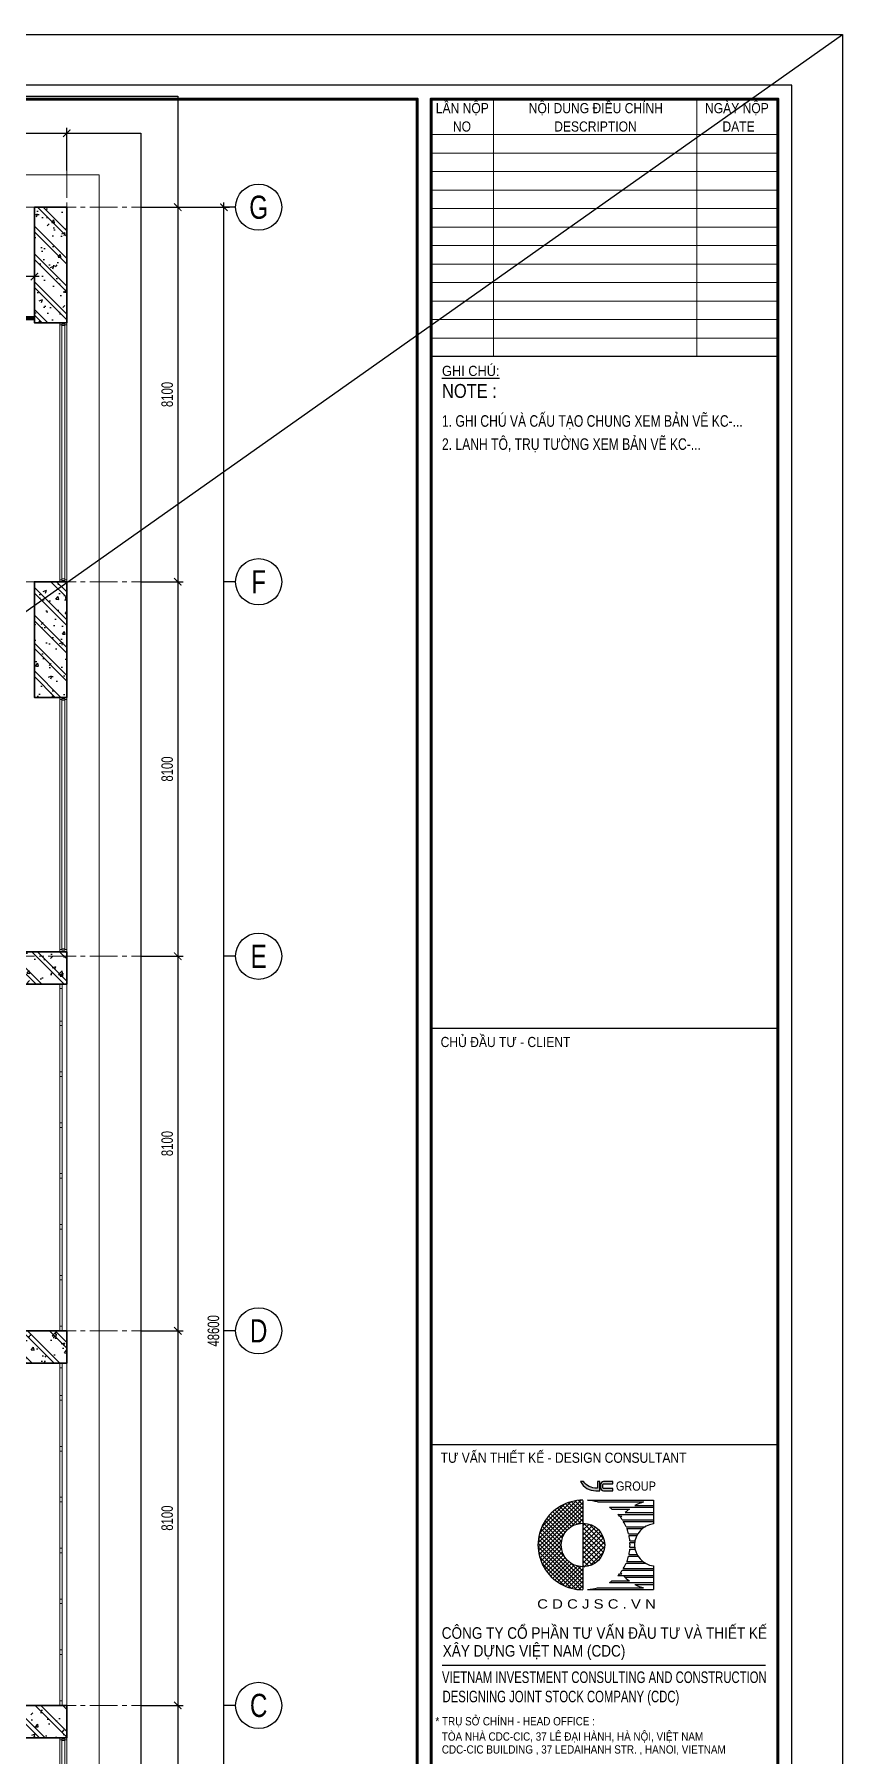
# Model space of a CAD drawing. Header units: millimetres. Extents: x 0 to 84100, y 0 to 158663.
# Drawn here: x 66621 to 84100, y 121440 to 158663 of the extents above; entities that cross this region are included whole.
import ezdxf
from ezdxf.enums import TextEntityAlignment as Align

# ---------------------------------------------------------------- set-up
doc = ezdxf.new("R2010")
doc.units = ezdxf.units.MM
doc.header["$LTSCALE"] = 800
doc.header["$MEASUREMENT"] = 0
doc.linetypes.add('CENTER2', pattern=[1.125, 0.75, -0.125, 0.125, -0.125])
doc.layers.get('DEFPOINTS').update_dxf_attribs({"color": 87})
for name, color, linetype, lineweight in [('02.CDC.DIM', 1, 'Continuous', 20), ('CDC.01.AXIS', 160, 'CENTER2', 13), ('CDC.09.COLUMN', 4, 'Continuous', 35), ('CDC.11.NOTE', 8, 'Continuous', 18)]:
    doc.layers.add(name, color=color, linetype=linetype, lineweight=lineweight)
for name, color, linetype in [('CDC -TEXT KHUNG', 7, 'Continuous'), ('CDC-KHUNGTEN', 9, 'Continuous'), ('CDC.02.DIM', 1, 'Continuous'), ('CDC.06.TEXT', 2, 'Continuous'), ('CDC.10.HATCH', 9, 'Continuous'), ('KCS_LANH_TO', 3, 'Continuous')]:
    doc.layers.add(name, color=color, linetype=linetype)
doc.layers.add('CDC.15.NOPLOT', color=87, linetype='Continuous', plot=False)
doc.layers.add('KCS_Plotter', color=11, linetype='Continuous', plot=False)
doc.styles.add('Arial', font='arial.ttf', dxfattribs={"width": 0.9, "height": 525})
doc.styles.add('Arial_4', font='arial.ttf', dxfattribs={"width": 0.75, "height": 3})
doc.styles.add('BIGTEXT', font='arial.ttf', dxfattribs={"width": 0.8})
doc.styles.add('KCS_SMTEXT', font='arial.ttf', dxfattribs={"width": 0.7})
doc.styles.add('KT CDC', font='arial.ttf', dxfattribs={"width": 0.85})
doc.dimstyles.new('KCS_DIM100', dxfattribs={"dimscale": 100, "dimtxt": 2.5, "dimasz": 1.6, "dimexe": 1.2, "dimexo": 0, "dimgap": 1, "dimtad": 1, "dimdec": 0, "dimzin": 0, "dimdsep": 46, "dimtxsty": 'KCS_SMTEXT', "dimblk": 'ARCHTICK', "dimcen": 0, "dimdle": 1, "dimclrd": 1, "dimclre": 1, "dimclrt": 2, "dimadec": 0, "dimazin": 0, "dimtfac": 1, "dimtdec": 0, "dimtix": 1, "dimtmove": 2, "dimatfit": 3, "dimfxl": 1, "dimtolj": 1, "dimtzin": 0, "dimarcsym": 0})
pattern_1 = [(50, (61100.4, -1179204.9), (717.26018, -62.75213), [75, -825]), (355, (61100.4, -1179204.9), (-138.75133, 752.19213), [60, -660]), (100.4514, (61160.2, -1179210.1), (578.50938, 689.43954), [63.7402, -701.1421]), (46.1842, (61100.4, -1179004.9), (1067.24105, -165.519), [112.5, -1237.5]), (96.6356, (61189.4, -1179018.7), (934.6627, 974.1179), [95.6103, -1051.713]), (351.1842, (61100.4, -1179004.9), (934.6619, 974.1186), [90, -990]), (21, (61200.4, -1179054.9), (596.90705, -402.6189), [75, -825]), (226, (61200.4, -1179054.9), (671.88212, -365.5398), [60, -660]), (71.4514, (61250.16, -1179088.44), (840.22263, 322.5305), [63.7402, -701.1421]), (67.5, (61100.42, -1179204.9), (-155.916183, 294.37446), [0, -652, 0, -670, 0, -662.5]), (4.5, (61100.42, -1179204.9), (283.35092, 380.10319), [0, -382, 0, -637, 0, -252.5]), (327.5, (60877.42, -1179204.9), (533.822436, -22.55487), [0, -250, 0, -780, 0, -1035]), (317.5, (60777.4, -1179204.9), (583.18617, 100.10498), [0, -325, 0, -518, 0, -735]), (315, (61100.42, -1179204.9), (300.52038, 300.52038), []), (315, (61100.42, -1179082.4), (300.52038, 300.52038), [])]

# ---------------------------------------------------------------- blocks, each defined once
blk = doc.blocks.new('*U24')
for points in [[(60, -40), (45, -40), (45, 3), (0, 3), (0, -40), (0, -40), (0, -103), (0, -103), (0, -147), (45, -147), (45, -103), (60, -103)], [(7340, -40), (7355, -40), (7355, 3), (7400, 3), (7400, -40), (7400, -40), (7400, -103), (7400, -103), (7400, -147), (7355, -147), (7355, -103), (7340, -103)], [(30, -103), (60, -103), (60, -40), (30, -40)], [(7370, -103), (7340, -103), (7340, -40), (7370, -40)]]:
    blk.add_lwpolyline(points, close=True)
at = {"lineweight": -2}
for points in [[(45, 3), (7355, 3), (7355, -40), (45, -40)], [(45, -103), (7355, -103), (7355, -147), (45, -147)]]:
    blk.add_lwpolyline(points, close=True, dxfattribs=at)
blk = doc.blocks.new('*U26')
for points in [[(60, -40), (45, -40), (45, 3), (0, 3), (0, -40), (0, -40), (0, -103), (0, -103), (0, -147), (45, -147), (45, -103), (60, -103)], [(5440, -40), (5455, -40), (5455, 3), (5500, 3), (5500, -40), (5500, -40), (5500, -103), (5500, -103), (5500, -147), (5455, -147), (5455, -103), (5440, -103)], [(30, -103), (60, -103), (60, -40), (30, -40)], [(5470, -103), (5440, -103), (5440, -40), (5470, -40)]]:
    blk.add_lwpolyline(points, close=True)
at = {"lineweight": -2}
for points in [[(45, 3), (5455, 3), (5455, -40), (45, -40)], [(45, -103), (5455, -103), (5455, -147), (45, -147)]]:
    blk.add_lwpolyline(points, close=True, dxfattribs=at)
blk = doc.blocks.new('*U25')
for points in [[(60, -40), (45, -40), (45, 3), (0, 3), (0, -40), (0, -40), (0, -103), (0, -103), (0, -147), (45, -147), (45, -103), (60, -103)], [(5540, -40), (5555, -40), (5555, 3), (5600, 3), (5600, -40), (5600, -40), (5600, -103), (5600, -103), (5600, -147), (5555, -147), (5555, -103), (5540, -103)], [(30, -103), (60, -103), (60, -40), (30, -40)], [(5570, -103), (5540, -103), (5540, -40), (5570, -40)]]:
    blk.add_lwpolyline(points, close=True)
at = {"lineweight": -2}
for points in [[(45, 3), (5555, 3), (5555, -40), (45, -40)], [(45, -103), (5555, -103), (5555, -147), (45, -147)]]:
    blk.add_lwpolyline(points, close=True, dxfattribs=at)
blk = doc.blocks.new('_ArchTick')
at = {"color": 0, "linetype": 'ByBlock', "const_width": 0.15}
blk.add_lwpolyline([(-0.5, -0.5), (0.5, 0.5)], dxfattribs=at)
blk = doc.blocks.new('*D412')
at = {"layer": 'CDC.02.DIM', "color": 1, "lineweight": -2, "ltscale": 0.5, "transparency": 16777216}
for p, q in [((58821, 156526), (67421, 156526)), ((58921, 155722), (58921, 156646)), ((67321, 155722), (67321, 156646))]:
    blk.add_line(p, q, dxfattribs=at)
at = {"layer": 'DEFPOINTS', "color": 0, "ltscale": 0.5, "transparency": 16777216}
for p in [(67321, 156526), (58921, 155722), (67321, 155722)]:
    blk.add_point(p, dxfattribs=at)
at = {"layer": 'CDC.02.DIM', "color": 1, "lineweight": -2, "ltscale": 0.5, "transparency": 16777216, "xscale": 160, "yscale": 160, "zscale": 160, "rotation": 180}
blk.add_blockref('_ArchTick', (58921, 156526), dxfattribs=at)
at = {"layer": 'CDC.02.DIM', "color": 1, "lineweight": -2, "ltscale": 0.5, "transparency": 16777216, "xscale": 160, "yscale": 160, "zscale": 160}
blk.add_blockref('_ArchTick', (67321, 156526), dxfattribs=at)
at = {"layer": 'CDC.02.DIM', "color": 2, "ltscale": 0.5, "transparency": 16777216, "insert": (63121, 156754), "char_height": 250, "attachment_point": 5, "style": 'KCS_SMTEXT'}
blk.add_mtext('\\A1;8400', dxfattribs=at)
blk = doc.blocks.new('*D413')
at = {"layer": 'CDC.02.DIM', "color": 1, "lineweight": -2, "ltscale": 0.5, "transparency": 16777216}
for p, q in [((68921, 154926), (69841, 154926)), ((69721, 155026), (69721, 146726)), ((68921, 146826), (69841, 146826))]:
    blk.add_line(p, q, dxfattribs=at)
at = {"layer": 'DEFPOINTS', "color": 0, "ltscale": 0.5, "transparency": 16777216}
for p in [(68921, 154926), (68921, 146826), (69721, 146826)]:
    blk.add_point(p, dxfattribs=at)
at = {"layer": 'CDC.02.DIM', "color": 1, "lineweight": -2, "ltscale": 0.5, "transparency": 16777216, "xscale": 160, "yscale": 160, "zscale": 160}
for p, rotation in [((69721, 154926), 90), ((69721, 146826), 270)]:
    blk.add_blockref('_ArchTick', p, dxfattribs=dict(at, rotation=rotation))
at = {"layer": 'CDC.02.DIM', "color": 2, "ltscale": 0.5, "transparency": 16777216, "insert": (69493, 150876), "char_height": 250, "attachment_point": 5, "rotation": 90, "style": 'KCS_SMTEXT'}
blk.add_mtext('\\A1;8100', dxfattribs=at)
blk = doc.blocks.new('*D414')
at = {"layer": 'CDC.02.DIM', "color": 1, "lineweight": -2, "ltscale": 0.5, "transparency": 16777216}
for p, q in [((68921, 146826), (69841, 146826)), ((69721, 146926), (69721, 138626)), ((68921, 138726), (69841, 138726))]:
    blk.add_line(p, q, dxfattribs=at)
at = {"layer": 'DEFPOINTS', "color": 0, "ltscale": 0.5, "transparency": 16777216}
for p in [(68921, 146826), (68921, 138726), (69721, 138726)]:
    blk.add_point(p, dxfattribs=at)
at = {"layer": 'CDC.02.DIM', "color": 1, "lineweight": -2, "ltscale": 0.5, "transparency": 16777216, "xscale": 160, "yscale": 160, "zscale": 160}
for p, rotation in [((69721, 146826), 90), ((69721, 138726), 270)]:
    blk.add_blockref('_ArchTick', p, dxfattribs=dict(at, rotation=rotation))
at = {"layer": 'CDC.02.DIM', "color": 2, "ltscale": 0.5, "transparency": 16777216, "insert": (69493, 142776), "char_height": 250, "attachment_point": 5, "rotation": 90, "style": 'KCS_SMTEXT'}
blk.add_mtext('\\A1;8100', dxfattribs=at)
blk = doc.blocks.new('*D415')
at = {"layer": 'CDC.02.DIM', "color": 1, "lineweight": -2, "ltscale": 0.5, "transparency": 16777216}
for p, q in [((68921, 138726), (69841, 138726)), ((69721, 138826), (69721, 130526)), ((68921, 130626), (69841, 130626))]:
    blk.add_line(p, q, dxfattribs=at)
at = {"layer": 'DEFPOINTS', "color": 0, "ltscale": 0.5, "transparency": 16777216}
for p in [(68921, 138726), (68921, 130626), (69721, 130626)]:
    blk.add_point(p, dxfattribs=at)
at = {"layer": 'CDC.02.DIM', "color": 1, "lineweight": -2, "ltscale": 0.5, "transparency": 16777216, "xscale": 160, "yscale": 160, "zscale": 160}
for p, rotation in [((69721, 138726), 90), ((69721, 130626), 270)]:
    blk.add_blockref('_ArchTick', p, dxfattribs=dict(at, rotation=rotation))
at = {"layer": 'CDC.02.DIM', "color": 2, "ltscale": 0.5, "transparency": 16777216, "insert": (69493, 134676), "char_height": 250, "attachment_point": 5, "rotation": 90, "style": 'KCS_SMTEXT'}
blk.add_mtext('\\A1;8100', dxfattribs=at)
blk = doc.blocks.new('*D416')
at = {"layer": 'CDC.02.DIM', "color": 1, "lineweight": -2, "ltscale": 0.5, "transparency": 16777216}
for p, q in [((69721, 130726), (69721, 122426)), ((68921, 130626), (69841, 130626)), ((68921, 122526), (69841, 122526))]:
    blk.add_line(p, q, dxfattribs=at)
at = {"layer": 'DEFPOINTS', "color": 0, "ltscale": 0.5, "transparency": 16777216}
for p in [(68921, 130626), (68921, 122526), (69721, 122526)]:
    blk.add_point(p, dxfattribs=at)
at = {"layer": 'CDC.02.DIM', "color": 1, "lineweight": -2, "ltscale": 0.5, "transparency": 16777216, "xscale": 160, "yscale": 160, "zscale": 160}
for p, rotation in [((69721, 130626), 90), ((69721, 122526), 270)]:
    blk.add_blockref('_ArchTick', p, dxfattribs=dict(at, rotation=rotation))
at = {"layer": 'CDC.02.DIM', "color": 2, "ltscale": 0.5, "transparency": 16777216, "insert": (69493, 126576), "char_height": 250, "attachment_point": 5, "rotation": 90, "style": 'KCS_SMTEXT'}
blk.add_mtext('\\A1;8100', dxfattribs=at)
blk = doc.blocks.new('*D417')
at = {"layer": 'CDC.02.DIM', "color": 1, "lineweight": -2, "ltscale": 0.5, "transparency": 16777216}
for p, q in [((68921, 122526), (69841, 122526)), ((69721, 122626), (69721, 114326)), ((68921, 114426), (69841, 114426))]:
    blk.add_line(p, q, dxfattribs=at)
at = {"layer": 'DEFPOINTS', "color": 0, "ltscale": 0.5, "transparency": 16777216}
for p in [(68921, 122526), (68921, 114426), (69721, 114426)]:
    blk.add_point(p, dxfattribs=at)
at = {"layer": 'CDC.02.DIM', "color": 1, "lineweight": -2, "ltscale": 0.5, "transparency": 16777216, "xscale": 160, "yscale": 160, "zscale": 160}
for p, rotation in [((69721, 122526), 90), ((69721, 114426), 270)]:
    blk.add_blockref('_ArchTick', p, dxfattribs=dict(at, rotation=rotation))
at = {"layer": 'CDC.02.DIM', "color": 2, "ltscale": 0.5, "transparency": 16777216, "insert": (69493, 118476), "char_height": 250, "attachment_point": 5, "rotation": 90, "style": 'KCS_SMTEXT'}
blk.add_mtext('\\A1;8100', dxfattribs=at)
blk = doc.blocks.new('*D432')
at = {"layer": 'CDC.02.DIM', "color": 1, "lineweight": -2, "ltscale": 0.5, "transparency": 16777216}
for p, q in [((68921, 154926), (70841, 154926)), ((70721, 106226), (70721, 155026)), ((68921, 106326), (70841, 106326))]:
    blk.add_line(p, q, dxfattribs=at)
at = {"layer": 'DEFPOINTS', "color": 0, "ltscale": 0.5, "transparency": 16777216}
for p in [(68921, 154926), (70721, 154926), (68921, 106326)]:
    blk.add_point(p, dxfattribs=at)
at = {"layer": 'CDC.02.DIM', "color": 1, "lineweight": -2, "ltscale": 0.5, "transparency": 16777216, "xscale": 160, "yscale": 160, "zscale": 160}
for p, rotation in [((70721, 154926), 90), ((70721, 106326), 270)]:
    blk.add_blockref('_ArchTick', p, dxfattribs=dict(at, rotation=rotation))
at = {"layer": 'CDC.02.DIM', "color": 2, "ltscale": 0.5, "transparency": 16777216, "insert": (70493, 130626), "char_height": 250, "attachment_point": 5, "rotation": 90, "style": 'KCS_SMTEXT'}
blk.add_mtext('\\A1;48600', dxfattribs=at)
blk = doc.blocks.new('*D480')
at = {"layer": 'CDC.02.DIM', "color": 1, "lineweight": -2, "transparency": 16777216}
for p, q in [((66721, 153426), (62621, 153426)), ((62721, 152926), (62721, 153546)), ((66621, 152926), (66621, 153546))]:
    blk.add_line(p, q, dxfattribs=at)
at = {"layer": 'DEFPOINTS', "color": 0, "transparency": 16777216}
for p in [(62721, 153426), (62721, 152926), (66621, 152926)]:
    blk.add_point(p, dxfattribs=at)
at = {"layer": 'CDC.02.DIM', "color": 1, "lineweight": -2, "transparency": 16777216, "xscale": 160, "yscale": 160, "zscale": 160, "rotation": 180}
blk.add_blockref('_ArchTick', (62721, 153426), dxfattribs=at)
at = {"layer": 'CDC.02.DIM', "color": 1, "lineweight": -2, "transparency": 16777216, "xscale": 160, "yscale": 160, "zscale": 160}
blk.add_blockref('_ArchTick', (66621, 153426), dxfattribs=at)
at = {"layer": 'CDC.02.DIM', "color": 2, "transparency": 16777216, "insert": (64671, 153654), "char_height": 250, "attachment_point": 5, "style": 'KCS_SMTEXT'}
blk.add_mtext('\\A1;3900', dxfattribs=at)
blk = doc.blocks.new('_Axis name')
at = {"layer": 'CDC.02.DIM'}
blk.add_line((0, 2.5), (0, 0), dxfattribs=at)
blk.add_circle((0, 7.5), 5, dxfattribs=at)
at = {"layer": 'CDC.02.DIM', "style": 'BIGTEXT', "width": 0.75}
blk.add_attdef('.', text='', height=5, dxfattribs=at).set_placement((0, 7.5), align=Align.MIDDLE)
blk = doc.blocks.new('CDTA1')
at = {"layer": 'CDC-KHUNGTEN', "color": 6, "lineweight": 25}
blk.add_line((0, 90), (-75, 90), dxfattribs=at)
at = {"layer": 'CDC-KHUNGTEN', "color": 6, "style": 'KT CDC', "width": 0.85}
blk.add_text('CHỦ ĐẦU TƯ - CLIENT', height=2.2, dxfattribs=at).set_placement((-72.93, 86))
blk = doc.blocks.new('LOGOmoi')
at = {"layer": 'CDC -TEXT KHUNG'}
h = blk.add_hatch(color=1, dxfattribs=at)
h.paths.add_polyline_path([(1.46, 5.45), (1.26, 5.45), (1.26, 4.88), (1.21, 4.88, -0.237912), (0.06, 5.45), (-0.2, 5.45, 0.272847), (1.14, 4.66), (1.46, 4.66)])
h.paths.add_polyline_path([(2.59, 5.45), (1.8, 5.45, 0.414214), (1.54, 5.2), (1.54, 4.92, 0.414214), (1.8, 4.66), (2.59, 4.66), (2.59, 4.87), (1.8, 4.87, -0.414214), (1.74, 4.92), (1.74, 5.2, -0.414214), (1.8, 5.25), (2.59, 5.25)])
h = blk.add_hatch(dxfattribs=at)
h.set_pattern_fill('ANSI37', color=102, scale=2.293939, angle=360, style=0)
h.set_pattern_definition([(45, (-2844.4439, 636.61023), (-0.178426552, 0.178426553), []), (135, (-2844.4439, 636.61023), (-0.178426552, -0.178426553), [])])
edge = h.paths.add_edge_path()
edge.add_arc((0.02, 0), 1.87, 90, 270)
edge.add_line((0.02, -1.88), (0.02, -3.84))
edge.add_line((0.02, -3.84), (-0.17, -3.84))
edge.add_line((-0.17, -3.84), (-0.36, -3.83))
edge.add_line((-0.36, -3.83), (-0.55, -3.8))
edge.add_line((-0.55, -3.8), (-0.73, -3.77))
edge.add_line((-0.73, -3.77), (-0.92, -3.73))
edge.add_line((-0.92, -3.73), (-1.1, -3.68))
edge.add_line((-1.1, -3.68), (-1.28, -3.62))
edge.add_line((-1.28, -3.62), (-1.45, -3.55))
edge.add_line((-1.45, -3.55), (-1.63, -3.48))
edge.add_line((-1.63, -3.48), (-1.79, -3.39))
edge.add_line((-1.79, -3.39), (-1.96, -3.3))
edge.add_line((-1.96, -3.3), (-2.12, -3.2))
edge.add_line((-2.12, -3.2), (-2.27, -3.09))
edge.add_line((-2.27, -3.09), (-2.42, -2.97))
edge.add_line((-2.42, -2.97), (-2.56, -2.85))
edge.add_line((-2.56, -2.85), (-2.7, -2.72))
edge.add_line((-2.7, -2.72), (-2.83, -2.58))
edge.add_line((-2.83, -2.58), (-2.95, -2.44))
edge.add_line((-2.95, -2.44), (-3.07, -2.29))
edge.add_line((-3.07, -2.29), (-3.18, -2.14))
edge.add_line((-3.18, -2.14), (-3.28, -1.98))
edge.add_line((-3.28, -1.98), (-3.37, -1.81))
edge.add_line((-3.37, -1.81), (-3.46, -1.64))
edge.add_line((-3.46, -1.64), (-3.53, -1.47))
edge.add_line((-3.53, -1.47), (-3.6, -1.3))
edge.add_line((-3.6, -1.3), (-3.66, -1.12))
edge.add_line((-3.66, -1.12), (-3.71, -0.93))
edge.add_line((-3.71, -0.93), (-3.75, -0.75))
edge.add_line((-3.75, -0.75), (-3.79, -0.56))
edge.add_line((-3.79, -0.56), (-3.81, -0.38))
edge.add_line((-3.81, -0.38), (-3.82, -0.19))
edge.add_line((-3.82, -0.19), (-3.83, 0))
edge.add_line((-3.83, 0), (-3.82, 0.19))
edge.add_line((-3.82, 0.19), (-3.81, 0.38))
edge.add_line((-3.81, 0.38), (-3.79, 0.56))
edge.add_line((-3.79, 0.56), (-3.75, 0.75))
edge.add_line((-3.75, 0.75), (-3.71, 0.93))
edge.add_line((-3.71, 0.93), (-3.66, 1.12))
edge.add_line((-3.66, 1.12), (-3.6, 1.3))
edge.add_line((-3.6, 1.3), (-3.53, 1.47))
edge.add_line((-3.53, 1.47), (-3.46, 1.64))
edge.add_line((-3.46, 1.64), (-3.37, 1.81))
edge.add_line((-3.37, 1.81), (-3.28, 1.98))
edge.add_line((-3.28, 1.98), (-3.18, 2.14))
edge.add_line((-3.18, 2.14), (-3.07, 2.29))
edge.add_line((-3.07, 2.29), (-2.95, 2.44))
edge.add_line((-2.95, 2.44), (-2.83, 2.58))
edge.add_line((-2.83, 2.58), (-2.7, 2.72))
edge.add_line((-2.7, 2.72), (-2.56, 2.85))
edge.add_line((-2.56, 2.85), (-2.42, 2.97))
edge.add_line((-2.42, 2.97), (-2.27, 3.09))
edge.add_line((-2.27, 3.09), (-2.12, 3.2))
edge.add_line((-2.12, 3.2), (-1.96, 3.3))
edge.add_line((-1.96, 3.3), (-1.79, 3.39))
edge.add_line((-1.79, 3.39), (-1.63, 3.48))
edge.add_line((-1.63, 3.48), (-1.45, 3.55))
edge.add_line((-1.45, 3.55), (-1.28, 3.62))
edge.add_line((-1.28, 3.62), (-1.1, 3.68))
edge.add_line((-1.1, 3.68), (-0.92, 3.73))
edge.add_line((-0.92, 3.73), (-0.73, 3.77))
edge.add_line((-0.73, 3.77), (-0.55, 3.8))
edge.add_line((-0.55, 3.8), (-0.36, 3.83))
edge.add_line((-0.36, 3.83), (-0.17, 3.84))
edge.add_line((-0.17, 3.84), (0.02, 3.84))
edge.add_line((0.02, 3.84), (0.02, 1.87))
h = blk.add_hatch(dxfattribs=at)
h.set_pattern_fill('ANSI37', color=1, scale=2.293939, angle=360, style=0)
h.set_pattern_definition([(45, (-486.53502, -144.21504), (-0.20275745, 0.20275745), []), (135, (-486.53502, -144.21504), (-0.20275745, -0.20275745), [])])
h.paths.add_polyline_path([(0.02, 1.87), (0.02, -1.81), (0.02, -1.88, 0.414214), (1.89, 0, 0.414214)])
at = {"layer": 'CDC -TEXT KHUNG', "color": 102}
for p, q in [((0.02, 3.84), (0.02, -1.81)), ((0.42, 3.85), (6.1, 3.85)), ((1.28, 3.7), (5.24, 3.7)), ((2.3, 3.24), (6.1, 3.24)), ((2.51, 3.09), (4.01, 3.09)), ((4.47, 3.39), (6.1, 3.39)), ((6.1, 3.85), (6.1, 1.81)), ((3.03, 2.63), (6.1, 2.63)), ((3.16, 2.49), (3.36, 2.49)), ((3.4, 2.17), (6.1, 2.17)), ((3.49, 2.03), (6.1, 2.03)), ((3.64, 2.78), (6.1, 2.78)), ((3.74, 1.57), (5.37, 1.57)), ((3.8, 1.42), (5.15, 1.42)), ((3.95, 0.96), (4.75, 0.96)), ((3.98, 0.81), (4.66, 0.81)), ((4.05, 0.35), (4.51, 0.35)), ((4.06, 0.2), (4.49, 0.2)), ((3.8, -1.42), (5.15, -1.42)), ((3.95, -0.96), (4.75, -0.96)), ((3.98, -0.81), (4.66, -0.81)), ((4.05, -0.35), (4.51, -0.35)), ((4.06, -0.2), (4.49, -0.2)), ((0.02, -1.81), (0.02, -3.84)), ((3.03, -2.63), (6.1, -2.63)), ((3.16, -2.49), (3.36, -2.49)), ((3.4, -2.17), (6.1, -2.17)), ((3.49, -2.03), (6.1, -2.03)), ((3.64, -2.78), (6.1, -2.78)), ((3.74, -1.57), (5.37, -1.57)), ((6.1, -1.79), (6.1, -3.84)), ((0.01, -3.84), (0.02, -3.84)), ((0.42, -3.84), (6.1, -3.84)), ((1.28, -3.7), (5.24, -3.7)), ((2.3, -3.24), (6.1, -3.24)), ((2.51, -3.09), (4.01, -3.09)), ((4.47, -3.39), (6.1, -3.39))]:
    blk.add_line(p, q, dxfattribs=at)
at = {"layer": 'CDC -TEXT KHUNG'}
blk.add_line((3.78, 1.21), (3.78, 1.21), dxfattribs=at)
at = {"layer": 'CDC -TEXT KHUNG', "color": 1}
for points in [[(1.46, 5.45), (1.26, 5.45), (1.26, 4.88), (1.21, 4.88, -0.237912), (0.06, 5.45), (-0.2, 5.45, 0.272847), (1.14, 4.66), (1.46, 4.66)], [(2.59, 5.45), (1.8, 5.45, 0.414214), (1.54, 5.2), (1.54, 4.92, 0.414214), (1.8, 4.66), (2.59, 4.66), (2.59, 4.87), (1.8, 4.87, -0.414214), (1.74, 4.92), (1.74, 5.2, -0.414214), (1.8, 5.25), (2.59, 5.25)]]:
    blk.add_lwpolyline(points, format="xyb", close=True, dxfattribs=at)
at = {"layer": 'CDC -TEXT KHUNG', "color": 102}
blk.add_circle((0.02, 0), 1.87, dxfattribs=at)
blk.add_arc((0, 0), 3.85, 89.7449, 270.2551, dxfattribs=at)
at = {"layer": 'CDC -TEXT KHUNG', "color": 112}
blk.add_ellipse((0.22, 0), major_axis=(-2.72, 2.72), ratio=1, start_param=-1.064136, end_param=-0.838054, dxfattribs=at)
at = {"layer": 'CDC -TEXT KHUNG', "color": 102}
for centre, major_axis, start_param, end_param in [((0.22, 0), (-2.72, 2.72), -1.423028, -1.355019), ((6.3, 0), (-2.72, 2.72), -0.147768, -0.022458), ((6.3, 0), (2.72, 2.72), 1.064136, 1.278853), ((0.22, 0), (2.72, 2.72), 6.199614, 6.251308), ((6.3, 0), (-2.72, 2.72), 0.083571, 0.124553), ((0.22, 0), (-2.72, 2.72), 4.527318, 4.587836), ((0.22, 0), (-2.72, 2.72), 4.346177, 4.481253), ((6.27, 0.01), (1.28, 1.28), 0.884906, 3.827483), ((0.22, 0), (-2.72, 2.72), 4.178765, 4.304301), ((0.22, 0), (2.72, 2.72), 5.589142, 5.7099), ((0.22, 0), (2.72, 2.72), 5.445131, 5.550443), ((0.22, 0), (-2.72, 2.72), 3.549681, 3.675216), ((0.22, 0), (-2.72, 2.72), 3.714878, 3.835636), ((0.22, 0), (-2.72, 2.72), 3.17347, 3.225164), ((0.22, 0), (2.72, 2.72), 4.836942, 4.89746), ((6.3, 0), (-2.72, 2.72), 1.446243, 1.487225), ((0.22, 0), (2.72, 2.72), 4.943525, 5.078601), ((6.3, 0), (-2.72, 2.72), 1.538919, 1.718564), ((0.22, 0.01), (2.72, 2.72), 3.979647, 4.205729), ((0.22, 0), (-2.72, 2.72), 2.925816, 2.993825), ((6.3, 0), (2.72, 2.72), 3.433536, 3.648253)]:
    blk.add_ellipse(centre, major_axis=major_axis, ratio=1, start_param=start_param, end_param=end_param, dxfattribs=at)
at = {"layer": 'CDC -TEXT KHUNG', "color": 1, "style": 'KT CDC', "width": 0.85}
blk.add_text('GROUP', height=0.792, dxfattribs=at).set_placement((2.85, 4.67))
at = {"layer": 'CDC -TEXT KHUNG', "color": 102, "style": 'KT CDC', "width": 1.15}
blk.add_text('C D C J S C . V N', height=0.8, dxfattribs=at).set_placement((-3.92, -5.47))
blk = doc.blocks.new('Khung tên chuẩn')
at = {"layer": 'CDC-KHUNGTEN', "color": 8, "lineweight": 9}
for p, q in [((76550, 58000), (76550, 52433)), ((80950, 58000), (80950, 52433)), ((82700, 57233), (75200, 57233)), ((82700, 56833), (75200, 56833)), ((82700, 56433), (75200, 56433)), ((82700, 56033), (75200, 56033)), ((82700, 55633), (75200, 55633)), ((82700, 55233), (75200, 55233)), ((82700, 54833), (75200, 54833)), ((82700, 54433), (75200, 54433)), ((82700, 54033), (75200, 54033)), ((82700, 53633), (75200, 53633)), ((82700, 53233), (75200, 53233)), ((82700, 52833), (75200, 52833))]:
    blk.add_line(p, q, dxfattribs=at)
at = {"layer": 'CDC-KHUNGTEN', "color": 6, "lineweight": 25}
for p, q in [((82700, 52433), (75200, 52433)), ((82700, 28900), (75200, 28900))]:
    blk.add_line(p, q, dxfattribs=at)
at = {"layer": 'CDC-KHUNGTEN', "color": 6}
blk.add_line((75439, 24136), (82433, 24136), dxfattribs=at)
at = {"layer": 'CDC-KHUNGTEN', "color": 8}
blk.add_lwpolyline([(75096, 1100), (83000, 1100), (83000, 58300), (3000, 58300), (3000, 1100), (75096, 1100)], dxfattribs=at)
at = {"layer": 'CDC-KHUNGTEN', "color": 255, "lineweight": 60}
blk.add_lwpolyline([(74900, 1400), (74900, 58000), (3300, 58000), (3300, 1400), (74900, 1400)], close=True, dxfattribs=at)
blk.add_lwpolyline([(75200, 1400), (82700, 1400), (82700, 58000), (75200, 58000), (75200, 1400)], dxfattribs=at)
at = {"layer": 'DEFPOINTS', "color": 1, "ltscale": 0.2}
blk.add_lwpolyline([(0, 0), (0, 59400), (84100, 59400), (84100, 0), (0, 0)], close=True, dxfattribs=at)
at = {"layer": 'CDC-KHUNGTEN'}
for name, p, xscale, yscale, zscale in [('CDTA1', (82700, 28900), 100, 100, 100), ('LOGOmoi', (78480, 26732), 251.3908497502836, 251.3908497502836, 251.3908497502836)]:
    blk.add_blockref(name, p, dxfattribs=dict(at, xscale=xscale, yscale=yscale, zscale=zscale))
at = {"layer": 'CDC -TEXT KHUNG', "color": 7, "style": 'KT CDC', "width": 0.85}
for s, p in [('NO', (75672, 57299)), ('DESCRIPTION', (77863, 57299)), ('DATE', (81501, 57299))]:
    blk.add_text(s, height=220, dxfattribs=at).set_placement(p)
at = {"layer": 'CDC -TEXT KHUNG', "style": 'KT CDC', "width": 0.85}
blk.add_text('TƯ VẤN THIẾT KẾ - DESIGN CONSULTANT', height=220, dxfattribs=at).set_placement((78066, 28509), align=Align.CENTER)
at = {"layer": 'CDC -TEXT KHUNG', "char_height": 220, "attachment_point": 2, "line_spacing_factor": 0.941778, "style": 'KT CDC'}
for s, insert, width in [('LẦN NỘP', (75875, 57916), 1464.22), ('NỘI DUNG ĐIỀU CHỈNH', (78763, 57916), 3699.71), ('NGÀY NỘP', (81814, 57916), 1755.59)]:
    blk.add_mtext(s, dxfattribs=dict(at, insert=insert, width=width))
at = {"layer": 'CDC-KHUNGTEN', "color": 7, "style": 'Arial_4', "width": 0.85}
blk.add_text('NOTE :', height=300, dxfattribs=at).set_placement((75436, 51540))
at = {"layer": 'CDC-KHUNGTEN', "color": 6, "style": 'KT CDC'}
for s, height, width, p in [('CÔNG TY CỔ PHẦN TƯ VẤN ÐẦU TƯ VÀ THIẾT KẾ', 250, 0.84, (75430, 24703)), ('XÂY DỰNG VIỆT NAM (CDC)', 250, 0.84, (75452, 24317)), ('VIETNAM INVESTMENT CONSULTING AND CONSTRUCTION ', 250, 0.7, (75436, 23747)), ('DESIGNING JOINT STOCK COMPANY (CDC)', 250, 0.7, (75448, 23330)), ('* TRỤ SỞ CHÍNH - HEAD OFFICE :', 180, 0.85, (75294, 22830)), ('TÒA NHÀ CDC-CIC, 37 LÊ ĐẠI HÀNH, HÀ NỘI, VIỆT NAM', 180, 0.85, (75433, 22500)), ('CDC-CIC BUILDING , 37 LEDAIHANH STR. , HANOI, VIETNAM', 180, 0.85, (75433, 22220))]:
    blk.add_text(s, height=height, dxfattribs=dict(at, width=width)).set_placement(p)
at = {"layer": 'CDC-KHUNGTEN', "color": 6, "insert": (75436, 52233), "char_height": 220, "width": 1881.96, "attachment_point": 1, "style": 'Arial'}
blk.add_mtext('{\\LGHI CHÚ:}', dxfattribs=at)

msp = doc.modelspace()

# ---------------------------------------------------------------- hatches: boundary and pattern name
at = {"layer": 'CDC.10.HATCH'}
h = msp.add_hatch(dxfattribs=at)
h.set_pattern_fill('BETONG', color=256, scale=100, style=0, pattern_type=2)
h.set_pattern_definition(pattern_1)
h.paths.add_polyline_path([(66620.7, 152426.1), (67320.7, 152426.1), (67320.7, 154926.1), (66620.7, 154926.1), (66620.7, 153412.2)])
h = msp.add_hatch(dxfattribs=at)
h.set_pattern_fill('BETONG', color=256, scale=100, style=0, pattern_type=2)
h.set_pattern_definition(pattern_1)
h.paths.add_polyline_path([(66620.7, 144326.1), (67320.7, 144326.1), (67320.7, 146826.1), (66620.7, 146826.1), (66620.7, 145312.2)])
h = msp.add_hatch(dxfattribs=at)
h.set_pattern_fill('BETONG', color=256, scale=100, style=0, pattern_type=2)
h.set_pattern_definition(pattern_1)
h.paths.add_polyline_path([(64820.7, 138826.1), (64820.7, 138126.1), (67320.7, 138126.1), (67320.7, 138826.1), (65806.8, 138826.1)])
h = msp.add_hatch(dxfattribs=at)
h.set_pattern_fill('BETONG', color=256, scale=100, style=0, pattern_type=2)
h.set_pattern_definition(pattern_1)
h.paths.add_polyline_path([(67320.7, 129926.1), (67320.7, 130626.1), (65806.8, 130626.1), (64820.7, 130626.1), (64820.7, 129926.1)])
h = msp.add_hatch(dxfattribs=at)
h.set_pattern_fill('BETONG', color=256, scale=100, style=0, pattern_type=2)
h.set_pattern_definition(pattern_1)
h.paths.add_polyline_path([(67320.7, 121826.1), (67320.7, 122526.1), (65806.8, 122526.1), (64820.7, 122526.1), (64820.7, 121826.1)])

# ---------------------------------------------------------------- linework, layer by layer
at = {"layer": 'CDC.01.AXIS'}
for p, q in [((67320.7, 104726.1), (67320.7, 156526.1)), ((8420.7, 154926.1), (68920.7, 154926.1)), ((8420.7, 146826.1), (68920.7, 146826.1)), ((8420.7, 138726.1), (68920.7, 138726.1)), ((8420.7, 130626.1), (68920.7, 130626.1)), ((8420.7, 122526.1), (68920.7, 122526.1))]:
    msp.add_line(p, q, dxfattribs=at)
at = {"layer": 'CDC.09.COLUMN'}
for points in [[(67320.7, 152426.1), (67320.7, 154926.1), (66620.7, 154926.1), (66620.7, 152426.1)], [(67320.7, 144326.1), (67320.7, 146826.1), (66620.7, 146826.1), (66620.7, 144326.1)], [(64820.7, 138126.1), (67320.7, 138126.1), (67320.7, 138826.1), (64820.7, 138826.1)], [(64820.7, 129926.1), (67320.7, 129926.1), (67320.7, 130626.1), (64820.7, 130626.1)], [(64820.7, 121826.1), (67320.7, 121826.1), (67320.7, 122526.1), (64820.7, 122526.1)]]:
    msp.add_lwpolyline(points, close=True, dxfattribs=at)
at = {"layer": 'CDC.11.NOTE'}
for p, q in [((68020.7, 155626.1), (9320.7, 155626.1)), ((68020.7, 105626.1), (68020.7, 155626.1)), ((67170.7, 130626.1), (67170.7, 138126.1)), ((67220.7, 130626.1), (67220.7, 138126.1)), ((67320.7, 138126.1), (67320.7, 122526.1)), ((67170.7, 122526.1), (67170.7, 129926.1)), ((67220.7, 122526.1), (67220.7, 129926.1))]:
    msp.add_line(p, q, dxfattribs=at)
for points in [[(67170.7, 138026.1), (67220.7, 138026.1), (67220.7, 138126.1), (67170.7, 138126.1)], [(67170.7, 137226.1), (67220.7, 137226.1), (67220.7, 137326.1), (67170.7, 137326.1)], [(67170.7, 136126.1), (67220.7, 136126.1), (67220.7, 136226.1), (67170.7, 136226.1)], [(67170.7, 135026.1), (67220.7, 135026.1), (67220.7, 135126.1), (67170.7, 135126.1)], [(67170.7, 133926.1), (67220.7, 133926.1), (67220.7, 134026.1), (67170.7, 134026.1)], [(67170.7, 132826.1), (67220.7, 132826.1), (67220.7, 132926.1), (67170.7, 132926.1)], [(67170.7, 131726.1), (67220.7, 131726.1), (67220.7, 131826.1), (67170.7, 131826.1)], [(67170.7, 130626.1), (67220.7, 130626.1), (67220.7, 130726.1), (67170.7, 130726.1)], [(67170.7, 129826.1), (67220.7, 129826.1), (67220.7, 129926.1), (67170.7, 129926.1)], [(67170.7, 129126.1), (67220.7, 129126.1), (67220.7, 129226.1), (67170.7, 129226.1)], [(67170.7, 128026.1), (67220.7, 128026.1), (67220.7, 128126.1), (67170.7, 128126.1)], [(67170.7, 126926.1), (67220.7, 126926.1), (67220.7, 127026.1), (67170.7, 127026.1)], [(67170.7, 125826.1), (67220.7, 125826.1), (67220.7, 125926.1), (67170.7, 125926.1)], [(67170.7, 124726.1), (67220.7, 124726.1), (67220.7, 124826.1), (67170.7, 124826.1)], [(67170.7, 123626.1), (67220.7, 123626.1), (67220.7, 123726.1), (67170.7, 123726.1)], [(67170.7, 122526.1), (67220.7, 122526.1), (67220.7, 122626.1), (67170.7, 122626.1)]]:
    msp.add_lwpolyline(points, close=True, dxfattribs=at)
at = {"layer": 'CDC.15.NOPLOT'}
for points in [[(7620.7, 157326.1), (69720.7, 157326.1), (69720.7, 103926.1), (7620.7, 103926.1)], [(8420.7, 156526.1), (68920.7, 156526.1), (68920.7, 104726.1), (8420.7, 104726.1)]]:
    msp.add_lwpolyline(points, close=True, dxfattribs=at)
at = {"layer": 'KCS_LANH_TO', "color": 7, "const_width": 100}
msp.add_lwpolyline([(65340.7, 152526.1), (66620.7, 152526.1)], dxfattribs=at)
at = {"layer": 'KCS_Plotter'}
msp.add_line((0, 99262.9), (84100, 158662.9), dxfattribs=at)

# ---------------------------------------------------------------- block references
msp.add_blockref('Khung tên chuẩn', (0, 99262.9))
at = {"layer": '02.CDC.DIM'}
ref = msp.add_blockref('_Axis name', (70720.7, 154926.1), dxfattribs=dict(at, xscale=100, yscale=100, zscale=100, rotation=270))
ref.add_attrib('.', 'G', dxfattribs={"layer": 'CDC.02.DIM', "height": 500, "style": 'BIGTEXT', "width": 0.75}).set_placement((71470.7, 154926.1), align=Align.MIDDLE)
ref = msp.add_blockref('_Axis name', (70720.7, 146826.1), dxfattribs=dict(at, xscale=100, yscale=100, zscale=100, rotation=270))
ref.add_attrib('.', 'F', dxfattribs={"layer": 'CDC.02.DIM', "height": 500, "style": 'BIGTEXT', "width": 0.75}).set_placement((71470.7, 146826.1), align=Align.MIDDLE)
ref = msp.add_blockref('_Axis name', (70720.7, 138726.1), dxfattribs=dict(at, xscale=100, yscale=100, zscale=100, rotation=270))
ref.add_attrib('.', 'E', dxfattribs={"layer": 'CDC.02.DIM', "height": 500, "style": 'BIGTEXT', "width": 0.75}).set_placement((71470.7, 138726.1), align=Align.MIDDLE)
ref = msp.add_blockref('_Axis name', (70720.7, 130626.1), dxfattribs=dict(at, xscale=100, yscale=100, zscale=100, rotation=270))
ref.add_attrib('.', 'D', dxfattribs={"layer": 'CDC.02.DIM', "height": 500, "style": 'BIGTEXT', "width": 0.75}).set_placement((71470.7, 130626.1), align=Align.MIDDLE)
ref = msp.add_blockref('_Axis name', (70720.7, 122526.1), dxfattribs=dict(at, xscale=100, yscale=100, zscale=100, rotation=270))
ref.add_attrib('.', 'C', dxfattribs={"layer": 'CDC.02.DIM', "height": 500, "style": 'BIGTEXT', "width": 0.75}).set_placement((71470.7, 122526.1), align=Align.MIDDLE)
at = {"layer": 'CDC.11.NOTE', "rotation": 90}
for name, p in [('*U25', (67174, 146826.1)), ('*U26', (67174, 138826.1)), ('*U24', (67174, 114426.1))]:
    msp.add_blockref(name, p, dxfattribs=at)

# ---------------------------------------------------------------- texts
at = {"layer": 'CDC.06.TEXT', "style": 'Arial', "width": 0.75}
for s, p in [('1. GHI CHÚ VÀ CẤU TẠO CHUNG XEM BẢN VẼ KC-...', (75435.8, 150302.9)), ('2. LANH TÔ, TRỤ TƯỜNG XEM BẢN VẼ KC-...', (75435.8, 149802.9))]:
    msp.add_text(s, height=250, dxfattribs=at).set_placement(p, align=Align.MIDDLE_LEFT)

# ---------------------------------------------------------------- dimensions: what is measured, and where the dimension line sits
at = {"layer": 'CDC.02.DIM', "ltscale": 0.5}
dim = msp.add_linear_dim(base=(67320.7, 156526.1), p1=(58920.7, 155722.1), p2=(67320.7, 155722.1), dimstyle='KCS_DIM100', dxfattribs=at)
dim.commit()
dim.dimension.update_dxf_attribs({"geometry": '*D412', "text_midpoint": (63120.7, 156753.8)})
for base, p1, p2, picture, middle in [((69720.7, 146826.1), (68920.7, 154926.1), (68920.7, 146826.1), '*D413', (69493, 150876.1)), ((70720.7, 154926.1), (68920.7, 106326.1), (68920.7, 154926.1), '*D432', (70493, 130626.1)), ((69720.7, 138726.1), (68920.7, 146826.1), (68920.7, 138726.1), '*D414', (69493, 142776.1)), ((69720.7, 130626.1), (68920.7, 138726.1), (68920.7, 130626.1), '*D415', (69493, 134676.1)), ((69720.7, 122526.1), (68920.7, 130626.1), (68920.7, 122526.1), '*D416', (69493, 126576.1)), ((69720.7, 114426.1), (68920.7, 122526.1), (68920.7, 114426.1), '*D417', (69493, 118476.1))]:
    dim = msp.add_linear_dim(base=base, p1=p1, p2=p2, angle=90, dimstyle='KCS_DIM100', dxfattribs=at)
    dim.commit()
    dim.dimension.update_dxf_attribs({"geometry": picture, "text_midpoint": middle})
at = {"layer": 'CDC.02.DIM'}
dim = msp.add_linear_dim(base=(62720.7, 153426.1), p1=(66620.7, 152926.1), p2=(62720.7, 152926.1), angle=180, dimstyle='KCS_DIM100', dxfattribs=at)
dim.commit()
dim.dimension.update_dxf_attribs({"geometry": '*D480', "text_midpoint": (64670.7, 153653.9)})

doc.saveas('drawing.dxf')
